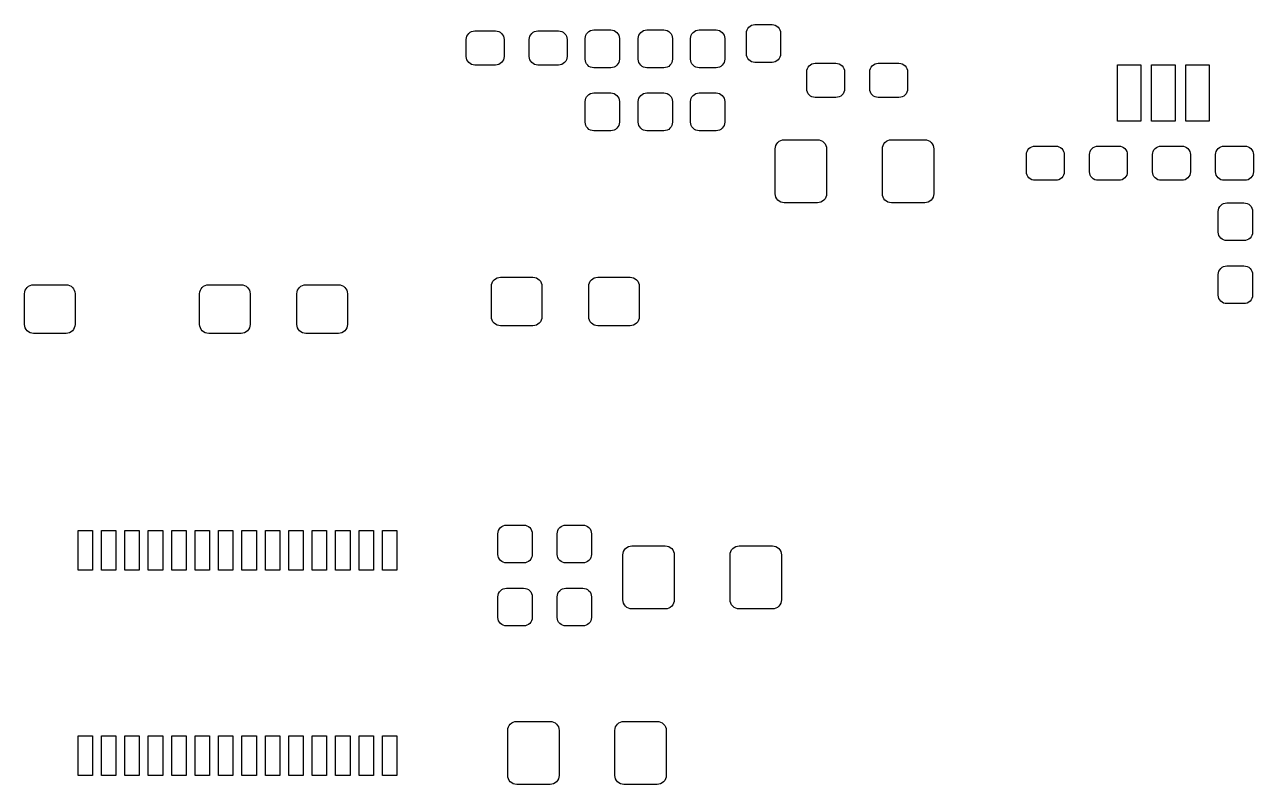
# Model space of a CAD drawing. Extents: x 52 to 207, y -131 to -36.
# Drawn here: x 171.26 to 205.37, y -129.13 to -108.03 of the extents above; entities that cross this region are included whole.
import ezdxf

# ---------------------------------------------------------------- set-up
doc = ezdxf.new("R2010")
doc.units = 0
doc.layers.add('BLACK', color=7, linetype='CONTINUOUS')

msp = doc.modelspace()

# ---------------------------------------------------------------- linework, layer by layer
at = {"layer": 'BLACK', "linetype": 'CONTINUOUS'}
for p, q in [((191.331, -108.14), (191.361, -108.104)), ((191.361, -108.104), (191.397, -108.074)), ((191.397, -108.074), (191.438, -108.052)), ((191.438, -108.052), (191.482, -108.039)), ((191.482, -108.039), (191.528, -108.034)), ((191.528, -108.034), (192.004, -108.034)), ((192.004, -108.034), (192.05, -108.039)), ((192.05, -108.039), (192.094, -108.052)), ((192.094, -108.052), (192.135, -108.074)), ((192.135, -108.074), (192.171, -108.104)), ((192.171, -108.104), (192.201, -108.14)), ((183.516, -108.447), (183.521, -108.4)), ((183.516, -108.921), (183.516, -108.447)), ((183.521, -108.4), (183.534, -108.356)), ((183.534, -108.356), (183.556, -108.315)), ((183.556, -108.315), (183.586, -108.279)), ((183.586, -108.279), (183.622, -108.249)), ((183.622, -108.249), (183.663, -108.227)), ((183.663, -108.227), (183.707, -108.214)), ((183.707, -108.214), (183.754, -108.209)), ((183.754, -108.209), (184.328, -108.209)), ((184.328, -108.209), (184.375, -108.214)), ((184.375, -108.214), (184.419, -108.227)), ((184.419, -108.227), (184.46, -108.249)), ((184.46, -108.249), (184.496, -108.279)), ((184.496, -108.279), (184.526, -108.315)), ((184.526, -108.315), (184.548, -108.356)), ((184.548, -108.356), (184.561, -108.4)), ((184.561, -108.4), (184.566, -108.447)), ((184.566, -108.447), (184.566, -108.921)), ((185.266, -108.447), (185.271, -108.4)), ((185.266, -108.921), (185.266, -108.447)), ((185.271, -108.4), (185.284, -108.356)), ((185.284, -108.356), (185.306, -108.315)), ((185.306, -108.315), (185.336, -108.279)), ((185.336, -108.279), (185.372, -108.249)), ((185.372, -108.249), (185.413, -108.227)), ((185.413, -108.227), (185.457, -108.214)), ((185.457, -108.214), (185.504, -108.209)), ((185.504, -108.209), (186.078, -108.209)), ((186.078, -108.209), (186.125, -108.214)), ((186.125, -108.214), (186.169, -108.227)), ((186.169, -108.227), (186.21, -108.249)), ((186.21, -108.249), (186.246, -108.279)), ((186.246, -108.279), (186.276, -108.315)), ((186.276, -108.315), (186.298, -108.356)), ((186.298, -108.356), (186.311, -108.4)), ((186.311, -108.4), (186.316, -108.447)), ((186.316, -108.447), (186.316, -108.921)), ((186.817, -108.421), (186.822, -108.375)), ((186.817, -108.996), (186.817, -108.421)), ((186.822, -108.375), (186.835, -108.331)), ((186.835, -108.331), (186.857, -108.29)), ((186.857, -108.29), (186.887, -108.254)), ((186.887, -108.254), (186.923, -108.224)), ((186.923, -108.224), (186.964, -108.202)), ((186.964, -108.202), (187.009, -108.189)), ((187.009, -108.189), (187.055, -108.184)), ((187.055, -108.184), (187.53, -108.184)), ((187.53, -108.184), (187.576, -108.189)), ((187.576, -108.189), (187.621, -108.202)), ((187.621, -108.202), (187.662, -108.224)), ((187.662, -108.224), (187.698, -108.254)), ((187.698, -108.254), (187.727, -108.29)), ((187.727, -108.29), (187.749, -108.331)), ((187.749, -108.331), (187.763, -108.375)), ((187.763, -108.375), (187.767, -108.421)), ((187.767, -108.421), (187.767, -108.996)), ((188.291, -108.421), (188.296, -108.375)), ((188.291, -108.996), (188.291, -108.421)), ((188.296, -108.375), (188.309, -108.331)), ((188.309, -108.331), (188.331, -108.29)), ((188.331, -108.29), (188.361, -108.254)), ((188.361, -108.254), (188.397, -108.224)), ((188.397, -108.224), (188.438, -108.202)), ((188.438, -108.202), (188.482, -108.189)), ((188.482, -108.189), (188.528, -108.184)), ((188.528, -108.184), (189.004, -108.184)), ((189.004, -108.184), (189.05, -108.189)), ((189.05, -108.189), (189.094, -108.202)), ((189.094, -108.202), (189.135, -108.224)), ((189.135, -108.224), (189.171, -108.254)), ((189.171, -108.254), (189.201, -108.29)), ((189.201, -108.29), (189.223, -108.331)), ((189.223, -108.331), (189.236, -108.375)), ((189.236, -108.375), (189.241, -108.421)), ((189.241, -108.421), (189.241, -108.996)), ((189.741, -108.421), (189.746, -108.375)), ((189.741, -108.996), (189.741, -108.421)), ((189.746, -108.375), (189.759, -108.331)), ((189.759, -108.331), (189.781, -108.29)), ((189.781, -108.29), (189.811, -108.254)), ((189.811, -108.254), (189.847, -108.224)), ((189.847, -108.224), (189.888, -108.202)), ((189.888, -108.202), (189.932, -108.189)), ((189.932, -108.189), (189.978, -108.184)), ((189.978, -108.184), (190.453, -108.184)), ((190.453, -108.184), (190.5, -108.189)), ((190.5, -108.189), (190.544, -108.202)), ((190.544, -108.202), (190.585, -108.224)), ((190.585, -108.224), (190.621, -108.254)), ((190.621, -108.254), (190.651, -108.29)), ((190.651, -108.29), (190.673, -108.331)), ((190.673, -108.331), (190.686, -108.375)), ((190.686, -108.375), (190.691, -108.421)), ((190.691, -108.421), (190.691, -108.996)), ((191.291, -108.271), (191.296, -108.225)), ((191.291, -108.846), (191.291, -108.271)), ((191.296, -108.225), (191.309, -108.181)), ((191.309, -108.181), (191.331, -108.14)), ((192.201, -108.14), (192.223, -108.181)), ((192.223, -108.181), (192.236, -108.225)), ((192.236, -108.225), (192.241, -108.271)), ((192.241, -108.271), (192.241, -108.846)), ((183.521, -108.968), (183.516, -108.921)), ((183.534, -109.012), (183.521, -108.968)), ((183.556, -109.053), (183.534, -109.012)), ((183.586, -109.089), (183.556, -109.053)), ((183.622, -109.119), (183.586, -109.089)), ((183.663, -109.141), (183.622, -109.119)), ((183.707, -109.154), (183.663, -109.141)), ((184.419, -109.141), (184.375, -109.154)), ((184.46, -109.119), (184.419, -109.141)), ((184.496, -109.089), (184.46, -109.119)), ((184.526, -109.053), (184.496, -109.089)), ((184.548, -109.012), (184.526, -109.053)), ((184.561, -108.968), (184.548, -109.012)), ((184.566, -108.921), (184.561, -108.968)), ((185.271, -108.968), (185.266, -108.921)), ((185.284, -109.012), (185.271, -108.968)), ((185.306, -109.053), (185.284, -109.012)), ((185.336, -109.089), (185.306, -109.053)), ((185.372, -109.119), (185.336, -109.089)), ((185.413, -109.141), (185.372, -109.119)), ((185.457, -109.154), (185.413, -109.141)), ((186.169, -109.141), (186.125, -109.154)), ((186.21, -109.119), (186.169, -109.141)), ((186.246, -109.089), (186.21, -109.119)), ((186.276, -109.053), (186.246, -109.089)), ((186.298, -109.012), (186.276, -109.053)), ((186.311, -108.968), (186.298, -109.012)), ((186.316, -108.921), (186.311, -108.968)), ((186.822, -109.043), (186.817, -108.996)), ((186.835, -109.087), (186.822, -109.043)), ((186.857, -109.128), (186.835, -109.087)), ((186.887, -109.164), (186.857, -109.128)), ((187.727, -109.128), (187.698, -109.164)), ((187.749, -109.087), (187.727, -109.128)), ((187.763, -109.043), (187.749, -109.087)), ((187.767, -108.996), (187.763, -109.043)), ((188.296, -109.043), (188.291, -108.996)), ((188.309, -109.087), (188.296, -109.043)), ((188.331, -109.128), (188.309, -109.087)), ((188.361, -109.164), (188.331, -109.128)), ((189.201, -109.128), (189.171, -109.164)), ((189.223, -109.087), (189.201, -109.128)), ((189.236, -109.043), (189.223, -109.087)), ((189.241, -108.996), (189.236, -109.043)), ((189.746, -109.043), (189.741, -108.996)), ((189.759, -109.087), (189.746, -109.043)), ((189.781, -109.128), (189.759, -109.087)), ((189.811, -109.164), (189.781, -109.128)), ((190.651, -109.128), (190.621, -109.164)), ((190.673, -109.087), (190.651, -109.128)), ((190.686, -109.043), (190.673, -109.087)), ((190.691, -108.996), (190.686, -109.043)), ((191.296, -108.893), (191.291, -108.846)), ((191.309, -108.937), (191.296, -108.893)), ((191.331, -108.978), (191.309, -108.937)), ((191.361, -109.014), (191.331, -108.978)), ((191.397, -109.044), (191.361, -109.014)), ((191.438, -109.066), (191.397, -109.044)), ((191.482, -109.079), (191.438, -109.066)), ((191.528, -109.084), (191.482, -109.079)), ((192.004, -109.084), (191.528, -109.084)), ((192.05, -109.079), (192.004, -109.084)), ((192.094, -109.066), (192.05, -109.079)), ((192.135, -109.044), (192.094, -109.066)), ((192.171, -109.014), (192.135, -109.044)), ((192.201, -108.978), (192.171, -109.014)), ((192.223, -108.937), (192.201, -108.978)), ((192.236, -108.893), (192.223, -108.937)), ((192.241, -108.846), (192.236, -108.893)), ((193.036, -109.179), (193.072, -109.149)), ((193.072, -109.149), (193.113, -109.127)), ((193.113, -109.127), (193.157, -109.114)), ((193.157, -109.114), (193.203, -109.109)), ((193.203, -109.109), (193.778, -109.109)), ((193.778, -109.109), (193.825, -109.114)), ((193.825, -109.114), (193.869, -109.127)), ((193.869, -109.127), (193.91, -109.149)), ((193.91, -109.149), (193.946, -109.179)), ((194.786, -109.179), (194.822, -109.149)), ((194.822, -109.149), (194.863, -109.127)), ((194.863, -109.127), (194.907, -109.114)), ((194.907, -109.114), (194.953, -109.109)), ((194.953, -109.109), (195.528, -109.109)), ((195.528, -109.109), (195.575, -109.114)), ((195.575, -109.114), (195.619, -109.127)), ((195.619, -109.127), (195.66, -109.149)), ((195.66, -109.149), (195.696, -109.179)), ((183.754, -109.159), (183.707, -109.154)), ((184.328, -109.159), (183.754, -109.159)), ((184.375, -109.154), (184.328, -109.159)), ((185.504, -109.159), (185.457, -109.154)), ((186.078, -109.159), (185.504, -109.159)), ((186.125, -109.154), (186.078, -109.159)), ((186.923, -109.194), (186.887, -109.164)), ((186.964, -109.216), (186.923, -109.194)), ((187.009, -109.229), (186.964, -109.216)), ((187.055, -109.234), (187.009, -109.229)), ((187.53, -109.234), (187.055, -109.234)), ((187.576, -109.229), (187.53, -109.234)), ((187.621, -109.216), (187.576, -109.229)), ((187.662, -109.194), (187.621, -109.216)), ((187.698, -109.164), (187.662, -109.194)), ((188.397, -109.194), (188.361, -109.164)), ((188.438, -109.216), (188.397, -109.194)), ((188.482, -109.229), (188.438, -109.216)), ((188.528, -109.234), (188.482, -109.229)), ((189.004, -109.234), (188.528, -109.234)), ((189.05, -109.229), (189.004, -109.234)), ((189.094, -109.216), (189.05, -109.229)), ((189.135, -109.194), (189.094, -109.216)), ((189.171, -109.164), (189.135, -109.194)), ((189.847, -109.194), (189.811, -109.164)), ((189.888, -109.216), (189.847, -109.194)), ((189.932, -109.229), (189.888, -109.216)), ((189.978, -109.234), (189.932, -109.229)), ((190.453, -109.234), (189.978, -109.234)), ((190.5, -109.229), (190.453, -109.234)), ((190.544, -109.216), (190.5, -109.229)), ((190.585, -109.194), (190.544, -109.216)), ((190.621, -109.164), (190.585, -109.194)), ((192.966, -109.346), (192.971, -109.3)), ((192.966, -109.822), (192.966, -109.346)), ((192.971, -109.3), (192.984, -109.256)), ((192.984, -109.256), (193.006, -109.215)), ((193.006, -109.215), (193.036, -109.179)), ((193.946, -109.179), (193.976, -109.215)), ((193.976, -109.215), (193.998, -109.256)), ((193.998, -109.256), (194.011, -109.3)), ((194.011, -109.3), (194.016, -109.346)), ((194.016, -109.346), (194.016, -109.822)), ((194.716, -109.346), (194.721, -109.3)), ((194.716, -109.822), (194.716, -109.346)), ((194.721, -109.3), (194.734, -109.256)), ((194.734, -109.256), (194.756, -109.215)), ((194.756, -109.215), (194.786, -109.179)), ((195.696, -109.179), (195.726, -109.215)), ((195.726, -109.215), (195.748, -109.256)), ((195.748, -109.256), (195.761, -109.3)), ((195.761, -109.3), (195.766, -109.346)), ((195.766, -109.346), (195.766, -109.822)), ((201.591, -110.714), (201.591, -109.154)), ((201.591, -109.154), (202.241, -109.154)), ((202.241, -109.154), (202.241, -110.714)), ((202.541, -110.714), (202.541, -109.154)), ((202.541, -109.154), (203.191, -109.154)), ((203.191, -109.154), (203.191, -110.714)), ((203.491, -110.714), (203.491, -109.154)), ((203.491, -109.154), (204.141, -109.154)), ((204.141, -109.154), (204.141, -110.714)), ((192.971, -109.868), (192.966, -109.822)), ((194.016, -109.822), (194.011, -109.868)), ((194.721, -109.868), (194.716, -109.822)), ((195.766, -109.822), (195.761, -109.868)), ((186.817, -110.171), (186.822, -110.125)), ((186.817, -110.746), (186.817, -110.171)), ((186.822, -110.125), (186.835, -110.081)), ((186.835, -110.081), (186.857, -110.04)), ((186.857, -110.04), (186.887, -110.004)), ((186.887, -110.004), (186.923, -109.974)), ((186.923, -109.974), (186.964, -109.952)), ((186.964, -109.952), (187.009, -109.939)), ((187.009, -109.939), (187.055, -109.934)), ((187.055, -109.934), (187.53, -109.934)), ((187.53, -109.934), (187.576, -109.939)), ((187.576, -109.939), (187.621, -109.952)), ((187.621, -109.952), (187.662, -109.974)), ((187.662, -109.974), (187.698, -110.004)), ((187.698, -110.004), (187.727, -110.04)), ((187.727, -110.04), (187.749, -110.081)), ((187.749, -110.081), (187.763, -110.125)), ((187.763, -110.125), (187.767, -110.171)), ((187.767, -110.171), (187.767, -110.746)), ((188.291, -110.171), (188.296, -110.125)), ((188.291, -110.746), (188.291, -110.171)), ((188.296, -110.125), (188.309, -110.081)), ((188.309, -110.081), (188.331, -110.04)), ((188.331, -110.04), (188.361, -110.004)), ((188.361, -110.004), (188.397, -109.974)), ((188.397, -109.974), (188.438, -109.952)), ((188.438, -109.952), (188.482, -109.939)), ((188.482, -109.939), (188.528, -109.934)), ((188.528, -109.934), (189.004, -109.934)), ((189.004, -109.934), (189.05, -109.939)), ((189.05, -109.939), (189.094, -109.952)), ((189.094, -109.952), (189.135, -109.974)), ((189.135, -109.974), (189.171, -110.004)), ((189.171, -110.004), (189.201, -110.04)), ((189.201, -110.04), (189.223, -110.081)), ((189.223, -110.081), (189.236, -110.125)), ((189.236, -110.125), (189.241, -110.171)), ((189.241, -110.171), (189.241, -110.746)), ((189.741, -110.171), (189.746, -110.125)), ((189.741, -110.746), (189.741, -110.171)), ((189.746, -110.125), (189.759, -110.081)), ((189.759, -110.081), (189.781, -110.04)), ((189.781, -110.04), (189.811, -110.004)), ((189.811, -110.004), (189.847, -109.974)), ((189.847, -109.974), (189.888, -109.952)), ((189.888, -109.952), (189.932, -109.939)), ((189.932, -109.939), (189.978, -109.934)), ((189.978, -109.934), (190.453, -109.934)), ((190.453, -109.934), (190.5, -109.939)), ((190.5, -109.939), (190.544, -109.952)), ((190.544, -109.952), (190.585, -109.974)), ((190.585, -109.974), (190.621, -110.004)), ((190.621, -110.004), (190.651, -110.04)), ((190.651, -110.04), (190.673, -110.081)), ((190.673, -110.081), (190.686, -110.125)), ((190.686, -110.125), (190.691, -110.171)), ((190.691, -110.171), (190.691, -110.746)), ((192.984, -109.912), (192.971, -109.868)), ((193.006, -109.953), (192.984, -109.912)), ((193.036, -109.989), (193.006, -109.953)), ((193.072, -110.019), (193.036, -109.989)), ((193.113, -110.041), (193.072, -110.019)), ((193.157, -110.054), (193.113, -110.041)), ((193.203, -110.059), (193.157, -110.054)), ((193.778, -110.059), (193.203, -110.059)), ((193.825, -110.054), (193.778, -110.059)), ((193.869, -110.041), (193.825, -110.054)), ((193.91, -110.019), (193.869, -110.041)), ((193.946, -109.989), (193.91, -110.019)), ((193.976, -109.953), (193.946, -109.989)), ((193.998, -109.912), (193.976, -109.953)), ((194.011, -109.868), (193.998, -109.912)), ((194.734, -109.912), (194.721, -109.868)), ((194.756, -109.953), (194.734, -109.912)), ((194.786, -109.989), (194.756, -109.953)), ((194.822, -110.019), (194.786, -109.989)), ((194.863, -110.041), (194.822, -110.019)), ((194.907, -110.054), (194.863, -110.041)), ((194.953, -110.059), (194.907, -110.054)), ((195.528, -110.059), (194.953, -110.059)), ((195.575, -110.054), (195.528, -110.059)), ((195.619, -110.041), (195.575, -110.054)), ((195.66, -110.019), (195.619, -110.041)), ((195.696, -109.989), (195.66, -110.019)), ((195.726, -109.953), (195.696, -109.989)), ((195.748, -109.912), (195.726, -109.953)), ((195.761, -109.868), (195.748, -109.912)), ((186.822, -110.793), (186.817, -110.746)), ((186.835, -110.837), (186.822, -110.793)), ((186.857, -110.878), (186.835, -110.837)), ((187.749, -110.837), (187.727, -110.878)), ((187.763, -110.793), (187.749, -110.837)), ((187.767, -110.746), (187.763, -110.793)), ((188.296, -110.793), (188.291, -110.746)), ((188.309, -110.837), (188.296, -110.793)), ((188.331, -110.878), (188.309, -110.837)), ((189.223, -110.837), (189.201, -110.878)), ((189.236, -110.793), (189.223, -110.837)), ((189.241, -110.746), (189.236, -110.793)), ((189.746, -110.793), (189.741, -110.746)), ((189.759, -110.837), (189.746, -110.793)), ((189.781, -110.878), (189.759, -110.837)), ((190.673, -110.837), (190.651, -110.878)), ((190.686, -110.793), (190.673, -110.837)), ((190.691, -110.746), (190.686, -110.793)), ((202.241, -110.714), (201.591, -110.714)), ((203.191, -110.714), (202.541, -110.714)), ((204.141, -110.714), (203.491, -110.714)), ((186.887, -110.914), (186.857, -110.878)), ((186.923, -110.944), (186.887, -110.914)), ((186.964, -110.966), (186.923, -110.944)), ((187.009, -110.979), (186.964, -110.966)), ((187.055, -110.984), (187.009, -110.979)), ((187.53, -110.984), (187.055, -110.984)), ((187.576, -110.979), (187.53, -110.984)), ((187.621, -110.966), (187.576, -110.979)), ((187.662, -110.944), (187.621, -110.966)), ((187.698, -110.914), (187.662, -110.944)), ((187.727, -110.878), (187.698, -110.914)), ((188.361, -110.914), (188.331, -110.878)), ((188.397, -110.944), (188.361, -110.914)), ((188.438, -110.966), (188.397, -110.944)), ((188.482, -110.979), (188.438, -110.966)), ((188.528, -110.984), (188.482, -110.979)), ((189.004, -110.984), (188.528, -110.984)), ((189.05, -110.979), (189.004, -110.984)), ((189.094, -110.966), (189.05, -110.979)), ((189.135, -110.944), (189.094, -110.966)), ((189.171, -110.914), (189.135, -110.944)), ((189.201, -110.878), (189.171, -110.914)), ((189.811, -110.914), (189.781, -110.878)), ((189.847, -110.944), (189.811, -110.914)), ((189.888, -110.966), (189.847, -110.944)), ((189.932, -110.979), (189.888, -110.966)), ((189.978, -110.984), (189.932, -110.979)), ((190.453, -110.984), (189.978, -110.984)), ((190.5, -110.979), (190.453, -110.984)), ((190.544, -110.966), (190.5, -110.979)), ((190.585, -110.944), (190.544, -110.966)), ((190.621, -110.914), (190.585, -110.944)), ((190.651, -110.878), (190.621, -110.914)), ((192.091, -111.484), (192.096, -111.435)), ((192.091, -112.734), (192.091, -111.484)), ((192.096, -111.435), (192.11, -111.388)), ((192.11, -111.388), (192.133, -111.345)), ((192.133, -111.345), (192.164, -111.307)), ((192.164, -111.307), (192.202, -111.276)), ((192.202, -111.276), (192.245, -111.253)), ((192.245, -111.253), (192.292, -111.239)), ((192.292, -111.239), (192.341, -111.234)), ((192.341, -111.234), (193.266, -111.234)), ((193.266, -111.234), (193.315, -111.239)), ((193.315, -111.239), (193.362, -111.253)), ((193.362, -111.253), (193.405, -111.276)), ((193.405, -111.276), (193.443, -111.307)), ((193.443, -111.307), (193.474, -111.345)), ((193.474, -111.345), (193.497, -111.388)), ((193.497, -111.388), (193.511, -111.435)), ((193.511, -111.435), (193.516, -111.484)), ((193.516, -111.484), (193.516, -112.734)), ((195.066, -111.484), (195.071, -111.435)), ((195.066, -112.734), (195.066, -111.484)), ((195.071, -111.435), (195.085, -111.388)), ((195.085, -111.388), (195.108, -111.345)), ((195.108, -111.345), (195.139, -111.307)), ((195.139, -111.307), (195.177, -111.276)), ((195.177, -111.276), (195.22, -111.253)), ((195.22, -111.253), (195.267, -111.239)), ((195.267, -111.239), (195.316, -111.234)), ((195.316, -111.234), (196.241, -111.234)), ((196.241, -111.234), (196.29, -111.239)), ((196.29, -111.239), (196.337, -111.253)), ((196.337, -111.253), (196.38, -111.276)), ((196.38, -111.276), (196.418, -111.307)), ((196.418, -111.307), (196.449, -111.345)), ((196.449, -111.345), (196.472, -111.388)), ((196.472, -111.388), (196.486, -111.435)), ((196.486, -111.435), (196.491, -111.484)), ((196.491, -111.484), (196.491, -112.734)), ((199.084, -111.556), (199.106, -111.515)), ((199.106, -111.515), (199.136, -111.479)), ((199.136, -111.479), (199.172, -111.449)), ((199.172, -111.449), (199.213, -111.427)), ((199.213, -111.427), (199.257, -111.414)), ((199.257, -111.414), (199.303, -111.409)), ((199.303, -111.409), (199.879, -111.409)), ((199.879, -111.409), (199.925, -111.414)), ((199.925, -111.414), (199.969, -111.427)), ((199.969, -111.427), (200.01, -111.449)), ((200.01, -111.449), (200.046, -111.479)), ((200.046, -111.479), (200.076, -111.515)), ((200.076, -111.515), (200.098, -111.556)), ((200.834, -111.556), (200.856, -111.515)), ((200.856, -111.515), (200.886, -111.479)), ((200.886, -111.479), (200.922, -111.449)), ((200.922, -111.449), (200.963, -111.427)), ((200.963, -111.427), (201.007, -111.414)), ((201.007, -111.414), (201.053, -111.409)), ((201.053, -111.409), (201.629, -111.409)), ((201.629, -111.409), (201.675, -111.414)), ((201.675, -111.414), (201.719, -111.427)), ((201.719, -111.427), (201.76, -111.449)), ((201.76, -111.449), (201.796, -111.479)), ((201.796, -111.479), (201.826, -111.515)), ((201.826, -111.515), (201.848, -111.556)), ((202.584, -111.556), (202.606, -111.515)), ((202.606, -111.515), (202.636, -111.479)), ((202.636, -111.479), (202.672, -111.449)), ((202.672, -111.449), (202.713, -111.427)), ((202.713, -111.427), (202.757, -111.414)), ((202.757, -111.414), (202.803, -111.409)), ((202.803, -111.409), (203.379, -111.409)), ((203.379, -111.409), (203.425, -111.414)), ((203.425, -111.414), (203.469, -111.427)), ((203.469, -111.427), (203.51, -111.449)), ((203.51, -111.449), (203.546, -111.479)), ((203.546, -111.479), (203.576, -111.515)), ((203.576, -111.515), (203.598, -111.556)), ((204.334, -111.556), (204.356, -111.515)), ((204.356, -111.515), (204.386, -111.479)), ((204.386, -111.479), (204.422, -111.449)), ((204.422, -111.449), (204.463, -111.427)), ((204.463, -111.427), (204.507, -111.414)), ((204.507, -111.414), (204.553, -111.409)), ((204.553, -111.409), (205.129, -111.409)), ((205.129, -111.409), (205.175, -111.414)), ((205.175, -111.414), (205.219, -111.427)), ((205.219, -111.427), (205.26, -111.449)), ((205.26, -111.449), (205.296, -111.479)), ((205.296, -111.479), (205.326, -111.515)), ((205.326, -111.515), (205.348, -111.556)), ((199.066, -111.646), (199.071, -111.6)), ((199.066, -112.121), (199.066, -111.646)), ((199.071, -111.6), (199.084, -111.556)), ((200.098, -111.556), (200.111, -111.6)), ((200.111, -111.6), (200.116, -111.646)), ((200.116, -111.646), (200.116, -112.121)), ((200.816, -111.646), (200.821, -111.6)), ((200.816, -112.121), (200.816, -111.646)), ((200.821, -111.6), (200.834, -111.556)), ((201.848, -111.556), (201.861, -111.6)), ((201.861, -111.6), (201.866, -111.646)), ((201.866, -111.646), (201.866, -112.121)), ((202.566, -111.646), (202.571, -111.6)), ((202.566, -112.121), (202.566, -111.646)), ((202.571, -111.6), (202.584, -111.556)), ((203.598, -111.556), (203.611, -111.6)), ((203.611, -111.6), (203.616, -111.646)), ((203.616, -111.646), (203.616, -112.121)), ((204.316, -111.646), (204.321, -111.6)), ((204.316, -112.121), (204.316, -111.646)), ((204.321, -111.6), (204.334, -111.556)), ((205.348, -111.556), (205.361, -111.6)), ((205.361, -111.6), (205.366, -111.646)), ((205.366, -111.646), (205.366, -112.121)), ((199.071, -112.168), (199.066, -112.121)), ((199.084, -112.212), (199.071, -112.168)), ((199.106, -112.253), (199.084, -112.212)), ((200.098, -112.212), (200.076, -112.253)), ((200.111, -112.168), (200.098, -112.212)), ((200.116, -112.121), (200.111, -112.168)), ((200.821, -112.168), (200.816, -112.121)), ((200.834, -112.212), (200.821, -112.168)), ((200.856, -112.253), (200.834, -112.212)), ((201.848, -112.212), (201.826, -112.253)), ((201.861, -112.168), (201.848, -112.212)), ((201.866, -112.121), (201.861, -112.168)), ((202.571, -112.168), (202.566, -112.121)), ((202.584, -112.212), (202.571, -112.168)), ((202.606, -112.253), (202.584, -112.212)), ((203.598, -112.212), (203.576, -112.253)), ((203.611, -112.168), (203.598, -112.212)), ((203.616, -112.121), (203.611, -112.168)), ((204.321, -112.168), (204.316, -112.121)), ((204.334, -112.212), (204.321, -112.168)), ((204.356, -112.253), (204.334, -112.212)), ((205.348, -112.212), (205.326, -112.253)), ((205.361, -112.168), (205.348, -112.212)), ((205.366, -112.121), (205.361, -112.168)), ((199.136, -112.289), (199.106, -112.253)), ((199.172, -112.319), (199.136, -112.289)), ((199.213, -112.341), (199.172, -112.319)), ((199.257, -112.354), (199.213, -112.341)), ((199.303, -112.359), (199.257, -112.354)), ((199.879, -112.359), (199.303, -112.359)), ((199.925, -112.354), (199.879, -112.359)), ((199.969, -112.341), (199.925, -112.354)), ((200.01, -112.319), (199.969, -112.341)), ((200.046, -112.289), (200.01, -112.319)), ((200.076, -112.253), (200.046, -112.289)), ((200.886, -112.289), (200.856, -112.253)), ((200.922, -112.319), (200.886, -112.289)), ((200.963, -112.341), (200.922, -112.319)), ((201.007, -112.354), (200.963, -112.341)), ((201.053, -112.359), (201.007, -112.354)), ((201.629, -112.359), (201.053, -112.359)), ((201.675, -112.354), (201.629, -112.359)), ((201.719, -112.341), (201.675, -112.354)), ((201.76, -112.319), (201.719, -112.341)), ((201.796, -112.289), (201.76, -112.319)), ((201.826, -112.253), (201.796, -112.289)), ((202.636, -112.289), (202.606, -112.253)), ((202.672, -112.319), (202.636, -112.289)), ((202.713, -112.341), (202.672, -112.319)), ((202.757, -112.354), (202.713, -112.341)), ((202.803, -112.359), (202.757, -112.354)), ((203.379, -112.359), (202.803, -112.359)), ((203.425, -112.354), (203.379, -112.359)), ((203.469, -112.341), (203.425, -112.354)), ((203.51, -112.319), (203.469, -112.341)), ((203.546, -112.289), (203.51, -112.319)), ((203.576, -112.253), (203.546, -112.289)), ((204.386, -112.289), (204.356, -112.253)), ((204.422, -112.319), (204.386, -112.289)), ((204.463, -112.341), (204.422, -112.319)), ((204.507, -112.354), (204.463, -112.341)), ((204.553, -112.359), (204.507, -112.354)), ((205.129, -112.359), (204.553, -112.359)), ((205.175, -112.354), (205.129, -112.359)), ((205.219, -112.341), (205.175, -112.354)), ((205.26, -112.319), (205.219, -112.341)), ((205.296, -112.289), (205.26, -112.319)), ((205.326, -112.253), (205.296, -112.289)), ((192.096, -112.783), (192.091, -112.734)), ((192.11, -112.83), (192.096, -112.783)), ((192.133, -112.873), (192.11, -112.83)), ((192.164, -112.911), (192.133, -112.873)), ((193.474, -112.873), (193.443, -112.911)), ((193.497, -112.83), (193.474, -112.873)), ((193.511, -112.783), (193.497, -112.83)), ((193.516, -112.734), (193.511, -112.783)), ((195.071, -112.783), (195.066, -112.734)), ((195.085, -112.83), (195.071, -112.783)), ((195.108, -112.873), (195.085, -112.83)), ((195.139, -112.911), (195.108, -112.873)), ((196.449, -112.873), (196.418, -112.911)), ((196.472, -112.83), (196.449, -112.873)), ((196.486, -112.783), (196.472, -112.83)), ((196.491, -112.734), (196.486, -112.783)), ((192.202, -112.942), (192.164, -112.911)), ((192.245, -112.965), (192.202, -112.942)), ((192.292, -112.979), (192.245, -112.965)), ((192.341, -112.984), (192.292, -112.979)), ((193.266, -112.984), (192.341, -112.984)), ((193.315, -112.979), (193.266, -112.984)), ((193.362, -112.965), (193.315, -112.979)), ((193.405, -112.942), (193.362, -112.965)), ((193.443, -112.911), (193.405, -112.942)), ((195.177, -112.942), (195.139, -112.911)), ((195.22, -112.965), (195.177, -112.942)), ((195.267, -112.979), (195.22, -112.965)), ((195.316, -112.984), (195.267, -112.979)), ((196.241, -112.984), (195.316, -112.984)), ((196.29, -112.979), (196.241, -112.984)), ((196.337, -112.965), (196.29, -112.979)), ((196.38, -112.942), (196.337, -112.965)), ((196.418, -112.911), (196.38, -112.942)), ((204.391, -113.221), (204.396, -113.175)), ((204.391, -113.796), (204.391, -113.221)), ((204.396, -113.175), (204.409, -113.131)), ((204.409, -113.131), (204.431, -113.09)), ((204.431, -113.09), (204.461, -113.054)), ((204.461, -113.054), (204.497, -113.024)), ((204.497, -113.024), (204.538, -113.002)), ((204.538, -113.002), (204.582, -112.989)), ((204.582, -112.989), (204.629, -112.984)), ((204.629, -112.984), (205.103, -112.984)), ((205.103, -112.984), (205.15, -112.989)), ((205.15, -112.989), (205.194, -113.002)), ((205.194, -113.002), (205.235, -113.024)), ((205.235, -113.024), (205.271, -113.054)), ((205.271, -113.054), (205.301, -113.09)), ((205.301, -113.09), (205.323, -113.131)), ((205.323, -113.131), (205.336, -113.175)), ((205.336, -113.175), (205.341, -113.221)), ((205.341, -113.221), (205.341, -113.796)), ((204.396, -113.843), (204.391, -113.796)), ((204.409, -113.887), (204.396, -113.843)), ((204.431, -113.928), (204.409, -113.887)), ((205.323, -113.887), (205.301, -113.928)), ((205.336, -113.843), (205.323, -113.887)), ((205.341, -113.796), (205.336, -113.843)), ((204.461, -113.964), (204.431, -113.928)), ((204.497, -113.994), (204.461, -113.964)), ((204.538, -114.016), (204.497, -113.994)), ((204.582, -114.029), (204.538, -114.016)), ((204.629, -114.034), (204.582, -114.029)), ((205.103, -114.034), (204.629, -114.034)), ((205.15, -114.029), (205.103, -114.034)), ((205.194, -114.016), (205.15, -114.029)), ((205.235, -113.994), (205.194, -114.016)), ((205.271, -113.964), (205.235, -113.994)), ((205.301, -113.928), (205.271, -113.964)), ((204.391, -114.971), (204.396, -114.925)), ((204.396, -114.925), (204.409, -114.881)), ((204.409, -114.881), (204.431, -114.84)), ((204.431, -114.84), (204.461, -114.804)), ((204.461, -114.804), (204.497, -114.774)), ((204.497, -114.774), (204.538, -114.752)), ((204.538, -114.752), (204.582, -114.739)), ((204.582, -114.739), (204.629, -114.734)), ((204.629, -114.734), (205.103, -114.734)), ((205.103, -114.734), (205.15, -114.739)), ((205.15, -114.739), (205.194, -114.752)), ((205.194, -114.752), (205.235, -114.774)), ((205.235, -114.774), (205.271, -114.804)), ((205.271, -114.804), (205.301, -114.84)), ((205.301, -114.84), (205.323, -114.881)), ((205.323, -114.881), (205.336, -114.925)), ((205.336, -114.925), (205.341, -114.971)), ((171.367, -115.301), (171.41, -115.278)), ((171.41, -115.278), (171.457, -115.264)), ((171.457, -115.264), (171.506, -115.259)), ((171.506, -115.259), (172.406, -115.259)), ((172.406, -115.259), (172.455, -115.264)), ((172.455, -115.264), (172.502, -115.278)), ((172.502, -115.278), (172.545, -115.301)), ((176.227, -115.301), (176.27, -115.278)), ((176.27, -115.278), (176.317, -115.264)), ((176.317, -115.264), (176.366, -115.259)), ((176.366, -115.259), (177.266, -115.259)), ((177.266, -115.259), (177.315, -115.264)), ((177.315, -115.264), (177.362, -115.278)), ((177.362, -115.278), (177.405, -115.301)), ((178.927, -115.301), (178.97, -115.278)), ((178.97, -115.278), (179.017, -115.264)), ((179.017, -115.264), (179.066, -115.259)), ((179.066, -115.259), (179.966, -115.259)), ((179.966, -115.259), (180.015, -115.264)), ((180.015, -115.264), (180.062, -115.278)), ((180.062, -115.278), (180.105, -115.301)), ((184.216, -115.299), (184.221, -115.25)), ((184.221, -115.25), (184.235, -115.203)), ((184.235, -115.203), (184.258, -115.16)), ((184.258, -115.16), (184.289, -115.122)), ((184.289, -115.122), (184.327, -115.091)), ((184.327, -115.091), (184.37, -115.068)), ((184.37, -115.068), (184.417, -115.054)), ((184.417, -115.054), (184.466, -115.049)), ((184.466, -115.049), (185.366, -115.049)), ((185.366, -115.049), (185.415, -115.054)), ((185.415, -115.054), (185.462, -115.068)), ((185.462, -115.068), (185.505, -115.091)), ((185.505, -115.091), (185.543, -115.122)), ((185.543, -115.122), (185.574, -115.16)), ((185.574, -115.16), (185.597, -115.203)), ((185.597, -115.203), (185.611, -115.25)), ((185.611, -115.25), (185.616, -115.299)), ((186.916, -115.299), (186.921, -115.25)), ((186.921, -115.25), (186.935, -115.203)), ((186.935, -115.203), (186.958, -115.16)), ((186.958, -115.16), (186.989, -115.122)), ((186.989, -115.122), (187.027, -115.091)), ((187.027, -115.091), (187.07, -115.068)), ((187.07, -115.068), (187.117, -115.054)), ((187.117, -115.054), (187.166, -115.049)), ((187.166, -115.049), (188.066, -115.049)), ((188.066, -115.049), (188.115, -115.054)), ((188.115, -115.054), (188.162, -115.068)), ((188.162, -115.068), (188.205, -115.091)), ((188.205, -115.091), (188.243, -115.122)), ((188.243, -115.122), (188.274, -115.16)), ((188.274, -115.16), (188.297, -115.203)), ((188.297, -115.203), (188.311, -115.25)), ((188.311, -115.25), (188.316, -115.299)), ((204.391, -115.546), (204.391, -114.971)), ((205.341, -114.971), (205.341, -115.546)), ((171.256, -115.509), (171.261, -115.46)), ((171.256, -116.359), (171.256, -115.509)), ((171.261, -115.46), (171.275, -115.413)), ((171.275, -115.413), (171.298, -115.37)), ((171.298, -115.37), (171.329, -115.332)), ((171.329, -115.332), (171.367, -115.301)), ((172.545, -115.301), (172.583, -115.332)), ((172.583, -115.332), (172.614, -115.37)), ((172.614, -115.37), (172.637, -115.413)), ((172.637, -115.413), (172.651, -115.46)), ((172.651, -115.46), (172.656, -115.509)), ((172.656, -115.509), (172.656, -116.359)), ((176.116, -115.509), (176.121, -115.46)), ((176.116, -116.359), (176.116, -115.509)), ((176.121, -115.46), (176.135, -115.413)), ((176.135, -115.413), (176.158, -115.37)), ((176.158, -115.37), (176.189, -115.332)), ((176.189, -115.332), (176.227, -115.301)), ((177.405, -115.301), (177.443, -115.332)), ((177.443, -115.332), (177.474, -115.37)), ((177.474, -115.37), (177.497, -115.413)), ((177.497, -115.413), (177.511, -115.46)), ((177.511, -115.46), (177.516, -115.509)), ((177.516, -115.509), (177.516, -116.359)), ((178.816, -115.509), (178.821, -115.46)), ((178.816, -116.359), (178.816, -115.509)), ((178.821, -115.46), (178.835, -115.413)), ((178.835, -115.413), (178.858, -115.37)), ((178.858, -115.37), (178.889, -115.332)), ((178.889, -115.332), (178.927, -115.301)), ((180.105, -115.301), (180.143, -115.332)), ((180.143, -115.332), (180.174, -115.37)), ((180.174, -115.37), (180.197, -115.413)), ((180.197, -115.413), (180.211, -115.46)), ((180.211, -115.46), (180.216, -115.509)), ((180.216, -115.509), (180.216, -116.359)), ((184.216, -116.149), (184.216, -115.299)), ((185.616, -115.299), (185.616, -116.149)), ((186.916, -116.149), (186.916, -115.299)), ((188.316, -115.299), (188.316, -116.149)), ((204.396, -115.593), (204.391, -115.546)), ((204.409, -115.637), (204.396, -115.593)), ((205.336, -115.593), (205.323, -115.637)), ((205.341, -115.546), (205.336, -115.593)), ((204.431, -115.678), (204.409, -115.637)), ((204.461, -115.714), (204.431, -115.678)), ((204.497, -115.744), (204.461, -115.714)), ((204.538, -115.766), (204.497, -115.744)), ((204.582, -115.779), (204.538, -115.766)), ((204.629, -115.784), (204.582, -115.779)), ((205.103, -115.784), (204.629, -115.784)), ((205.15, -115.779), (205.103, -115.784)), ((205.194, -115.766), (205.15, -115.779)), ((205.235, -115.744), (205.194, -115.766)), ((205.271, -115.714), (205.235, -115.744)), ((205.301, -115.678), (205.271, -115.714)), ((205.323, -115.637), (205.301, -115.678)), ((184.221, -116.198), (184.216, -116.149)), ((184.235, -116.245), (184.221, -116.198)), ((184.258, -116.288), (184.235, -116.245)), ((184.289, -116.326), (184.258, -116.288)), ((185.574, -116.288), (185.543, -116.326)), ((185.597, -116.245), (185.574, -116.288)), ((185.611, -116.198), (185.597, -116.245)), ((185.616, -116.149), (185.611, -116.198)), ((186.921, -116.198), (186.916, -116.149)), ((186.935, -116.245), (186.921, -116.198)), ((186.958, -116.288), (186.935, -116.245)), ((186.989, -116.326), (186.958, -116.288)), ((188.274, -116.288), (188.243, -116.326)), ((188.297, -116.245), (188.274, -116.288)), ((188.311, -116.198), (188.297, -116.245)), ((188.316, -116.149), (188.311, -116.198)), ((171.261, -116.408), (171.256, -116.359)), ((171.275, -116.455), (171.261, -116.408)), ((171.298, -116.498), (171.275, -116.455)), ((171.329, -116.536), (171.298, -116.498)), ((171.367, -116.567), (171.329, -116.536)), ((171.41, -116.59), (171.367, -116.567)), ((171.457, -116.604), (171.41, -116.59)), ((171.506, -116.609), (171.457, -116.604)), ((172.406, -116.609), (171.506, -116.609)), ((172.455, -116.604), (172.406, -116.609)), ((172.502, -116.59), (172.455, -116.604)), ((172.545, -116.567), (172.502, -116.59)), ((172.583, -116.536), (172.545, -116.567)), ((172.614, -116.498), (172.583, -116.536)), ((172.637, -116.455), (172.614, -116.498)), ((172.651, -116.408), (172.637, -116.455)), ((172.656, -116.359), (172.651, -116.408)), ((176.121, -116.408), (176.116, -116.359)), ((176.135, -116.455), (176.121, -116.408)), ((176.158, -116.498), (176.135, -116.455)), ((176.189, -116.536), (176.158, -116.498)), ((176.227, -116.567), (176.189, -116.536)), ((176.27, -116.59), (176.227, -116.567)), ((176.317, -116.604), (176.27, -116.59)), ((176.366, -116.609), (176.317, -116.604)), ((177.266, -116.609), (176.366, -116.609)), ((177.315, -116.604), (177.266, -116.609)), ((177.362, -116.59), (177.315, -116.604)), ((177.405, -116.567), (177.362, -116.59)), ((177.443, -116.536), (177.405, -116.567)), ((177.474, -116.498), (177.443, -116.536)), ((177.497, -116.455), (177.474, -116.498)), ((177.511, -116.408), (177.497, -116.455)), ((177.516, -116.359), (177.511, -116.408)), ((178.821, -116.408), (178.816, -116.359)), ((178.835, -116.455), (178.821, -116.408)), ((178.858, -116.498), (178.835, -116.455)), ((178.889, -116.536), (178.858, -116.498)), ((178.927, -116.567), (178.889, -116.536)), ((178.97, -116.59), (178.927, -116.567)), ((179.017, -116.604), (178.97, -116.59)), ((179.066, -116.609), (179.017, -116.604)), ((179.966, -116.609), (179.066, -116.609)), ((180.015, -116.604), (179.966, -116.609)), ((180.062, -116.59), (180.015, -116.604)), ((180.105, -116.567), (180.062, -116.59)), ((180.143, -116.536), (180.105, -116.567)), ((180.174, -116.498), (180.143, -116.536)), ((180.197, -116.455), (180.174, -116.498)), ((180.211, -116.408), (180.197, -116.455)), ((180.216, -116.359), (180.211, -116.408)), ((184.327, -116.357), (184.289, -116.326)), ((184.37, -116.38), (184.327, -116.357)), ((184.417, -116.394), (184.37, -116.38)), ((184.466, -116.399), (184.417, -116.394)), ((185.366, -116.399), (184.466, -116.399)), ((185.415, -116.394), (185.366, -116.399)), ((185.462, -116.38), (185.415, -116.394)), ((185.505, -116.357), (185.462, -116.38)), ((185.543, -116.326), (185.505, -116.357)), ((187.027, -116.357), (186.989, -116.326)), ((187.07, -116.38), (187.027, -116.357)), ((187.117, -116.394), (187.07, -116.38)), ((187.166, -116.399), (187.117, -116.394)), ((188.066, -116.399), (187.166, -116.399)), ((188.115, -116.394), (188.066, -116.399)), ((188.162, -116.38), (188.115, -116.394)), ((188.205, -116.357), (188.162, -116.38)), ((188.243, -116.326), (188.205, -116.357)), ((172.741, -123.184), (172.741, -122.084)), ((172.741, -122.084), (173.141, -122.084)), ((173.141, -122.084), (173.141, -123.184)), ((173.391, -123.184), (173.391, -122.084)), ((173.391, -122.084), (173.791, -122.084)), ((173.791, -122.084), (173.791, -123.184)), ((174.041, -123.184), (174.041, -122.084)), ((174.041, -122.084), (174.441, -122.084)), ((174.441, -122.084), (174.441, -123.184)), ((174.691, -123.184), (174.691, -122.084)), ((174.691, -122.084), (175.091, -122.084)), ((175.091, -122.084), (175.091, -123.184)), ((175.341, -123.184), (175.341, -122.084)), ((175.341, -122.084), (175.741, -122.084)), ((175.741, -122.084), (175.741, -123.184)), ((175.991, -123.184), (175.991, -122.084)), ((175.991, -122.084), (176.391, -122.084)), ((176.391, -122.084), (176.391, -123.184)), ((176.641, -123.184), (176.641, -122.084)), ((176.641, -122.084), (177.041, -122.084)), ((177.041, -122.084), (177.041, -123.184)), ((177.291, -123.184), (177.291, -122.084)), ((177.291, -122.084), (177.691, -122.084)), ((177.691, -122.084), (177.691, -123.184)), ((177.941, -123.184), (177.941, -122.084)), ((177.941, -122.084), (178.341, -122.084)), ((178.341, -122.084), (178.341, -123.184)), ((178.591, -123.184), (178.591, -122.084)), ((178.591, -122.084), (178.991, -122.084)), ((178.991, -122.084), (178.991, -123.184)), ((179.241, -123.184), (179.241, -122.084)), ((179.241, -122.084), (179.641, -122.084)), ((179.641, -122.084), (179.641, -123.184)), ((179.891, -123.184), (179.891, -122.084)), ((179.891, -122.084), (180.291, -122.084)), ((180.291, -122.084), (180.291, -123.184)), ((180.541, -123.184), (180.541, -122.084)), ((180.541, -122.084), (180.941, -122.084)), ((180.941, -122.084), (180.941, -123.184)), ((181.191, -123.184), (181.191, -122.084)), ((181.191, -122.084), (181.591, -122.084)), ((181.591, -122.084), (181.591, -123.184)), ((184.401, -122.125), (184.415, -122.081)), ((184.415, -122.081), (184.437, -122.04)), ((184.437, -122.04), (184.466, -122.004)), ((184.466, -122.004), (184.502, -121.974)), ((184.502, -121.974), (184.543, -121.952)), ((184.543, -121.952), (184.588, -121.939)), ((184.588, -121.939), (184.634, -121.934)), ((184.634, -121.934), (185.109, -121.934)), ((185.109, -121.934), (185.156, -121.939)), ((185.156, -121.939), (185.2, -121.952)), ((185.2, -121.952), (185.241, -121.974)), ((185.241, -121.974), (185.277, -122.004)), ((185.277, -122.004), (185.307, -122.04)), ((185.307, -122.04), (185.329, -122.081)), ((185.329, -122.081), (185.342, -122.125)), ((186.046, -122.125), (186.059, -122.081)), ((186.059, -122.081), (186.081, -122.04)), ((186.081, -122.04), (186.111, -122.004)), ((186.111, -122.004), (186.147, -121.974)), ((186.147, -121.974), (186.188, -121.952)), ((186.188, -121.952), (186.232, -121.939)), ((186.232, -121.939), (186.278, -121.934)), ((186.278, -121.934), (186.754, -121.934)), ((186.754, -121.934), (186.8, -121.939)), ((186.8, -121.939), (186.844, -121.952)), ((186.844, -121.952), (186.885, -121.974)), ((186.885, -121.974), (186.921, -122.004)), ((186.921, -122.004), (186.951, -122.04)), ((186.951, -122.04), (186.973, -122.081)), ((186.973, -122.081), (186.986, -122.125)), ((184.397, -122.171), (184.401, -122.125)), ((184.397, -122.746), (184.397, -122.171)), ((185.342, -122.125), (185.347, -122.171)), ((185.347, -122.171), (185.347, -122.746)), ((186.041, -122.171), (186.046, -122.125)), ((186.041, -122.746), (186.041, -122.171)), ((186.986, -122.125), (186.991, -122.171)), ((186.991, -122.171), (186.991, -122.746)), ((184.401, -122.793), (184.397, -122.746)), ((184.415, -122.837), (184.401, -122.793)), ((185.342, -122.793), (185.329, -122.837)), ((185.347, -122.746), (185.342, -122.793)), ((186.046, -122.793), (186.041, -122.746)), ((186.059, -122.837), (186.046, -122.793)), ((186.986, -122.793), (186.973, -122.837)), ((186.991, -122.746), (186.986, -122.793)), ((187.866, -122.759), (187.871, -122.71)), ((187.866, -124.009), (187.866, -122.759)), ((187.871, -122.71), (187.885, -122.663)), ((187.885, -122.663), (187.908, -122.62)), ((187.908, -122.62), (187.939, -122.582)), ((187.939, -122.582), (187.977, -122.551)), ((187.977, -122.551), (188.02, -122.528)), ((188.02, -122.528), (188.067, -122.514)), ((188.067, -122.514), (188.116, -122.509)), ((188.116, -122.509), (189.041, -122.509)), ((189.041, -122.509), (189.09, -122.514)), ((189.09, -122.514), (189.137, -122.528)), ((189.137, -122.528), (189.18, -122.551)), ((189.18, -122.551), (189.218, -122.582)), ((189.218, -122.582), (189.249, -122.62)), ((189.249, -122.62), (189.272, -122.663)), ((189.272, -122.663), (189.286, -122.71)), ((189.286, -122.71), (189.291, -122.759)), ((189.291, -122.759), (189.291, -124.009)), ((190.841, -122.759), (190.846, -122.71)), ((190.841, -124.009), (190.841, -122.759)), ((190.846, -122.71), (190.86, -122.663)), ((190.86, -122.663), (190.883, -122.62)), ((190.883, -122.62), (190.914, -122.582)), ((190.914, -122.582), (190.952, -122.551)), ((190.952, -122.551), (190.995, -122.528)), ((190.995, -122.528), (191.042, -122.514)), ((191.042, -122.514), (191.091, -122.509)), ((191.091, -122.509), (192.016, -122.509)), ((192.016, -122.509), (192.065, -122.514)), ((192.065, -122.514), (192.112, -122.528)), ((192.112, -122.528), (192.155, -122.551)), ((192.155, -122.551), (192.193, -122.582)), ((192.193, -122.582), (192.224, -122.62)), ((192.224, -122.62), (192.247, -122.663)), ((192.247, -122.663), (192.261, -122.71)), ((192.261, -122.71), (192.266, -122.759)), ((192.266, -122.759), (192.266, -124.009)), ((184.437, -122.878), (184.415, -122.837)), ((184.466, -122.914), (184.437, -122.878)), ((184.502, -122.944), (184.466, -122.914)), ((184.543, -122.966), (184.502, -122.944)), ((184.588, -122.979), (184.543, -122.966)), ((184.634, -122.984), (184.588, -122.979)), ((185.109, -122.984), (184.634, -122.984)), ((185.156, -122.979), (185.109, -122.984)), ((185.2, -122.966), (185.156, -122.979)), ((185.241, -122.944), (185.2, -122.966)), ((185.277, -122.914), (185.241, -122.944)), ((185.307, -122.878), (185.277, -122.914)), ((185.329, -122.837), (185.307, -122.878)), ((186.081, -122.878), (186.059, -122.837)), ((186.111, -122.914), (186.081, -122.878)), ((186.147, -122.944), (186.111, -122.914)), ((186.188, -122.966), (186.147, -122.944)), ((186.232, -122.979), (186.188, -122.966)), ((186.278, -122.984), (186.232, -122.979)), ((186.754, -122.984), (186.278, -122.984)), ((186.8, -122.979), (186.754, -122.984)), ((186.844, -122.966), (186.8, -122.979)), ((186.885, -122.944), (186.844, -122.966)), ((186.921, -122.914), (186.885, -122.944)), ((186.951, -122.878), (186.921, -122.914)), ((186.973, -122.837), (186.951, -122.878)), ((173.141, -123.184), (172.741, -123.184)), ((173.791, -123.184), (173.391, -123.184)), ((174.441, -123.184), (174.041, -123.184)), ((175.091, -123.184), (174.691, -123.184)), ((175.741, -123.184), (175.341, -123.184)), ((176.391, -123.184), (175.991, -123.184)), ((177.041, -123.184), (176.641, -123.184)), ((177.691, -123.184), (177.291, -123.184)), ((178.341, -123.184), (177.941, -123.184)), ((178.991, -123.184), (178.591, -123.184)), ((179.641, -123.184), (179.241, -123.184)), ((180.291, -123.184), (179.891, -123.184)), ((180.941, -123.184), (180.541, -123.184)), ((181.591, -123.184), (181.191, -123.184)), ((184.415, -123.831), (184.437, -123.79)), ((184.437, -123.79), (184.466, -123.754)), ((184.466, -123.754), (184.502, -123.724)), ((184.502, -123.724), (184.543, -123.702)), ((184.543, -123.702), (184.588, -123.689)), ((184.588, -123.689), (184.634, -123.684)), ((184.634, -123.684), (185.109, -123.684)), ((185.109, -123.684), (185.156, -123.689)), ((185.156, -123.689), (185.2, -123.702)), ((185.2, -123.702), (185.241, -123.724)), ((185.241, -123.724), (185.277, -123.754)), ((185.277, -123.754), (185.307, -123.79)), ((185.307, -123.79), (185.329, -123.831)), ((186.059, -123.831), (186.081, -123.79)), ((186.081, -123.79), (186.111, -123.754)), ((186.111, -123.754), (186.147, -123.724)), ((186.147, -123.724), (186.188, -123.702)), ((186.188, -123.702), (186.232, -123.689)), ((186.232, -123.689), (186.278, -123.684)), ((186.278, -123.684), (186.754, -123.684)), ((186.754, -123.684), (186.8, -123.689)), ((186.8, -123.689), (186.844, -123.702)), ((186.844, -123.702), (186.885, -123.724)), ((186.885, -123.724), (186.921, -123.754)), ((186.921, -123.754), (186.951, -123.79)), ((186.951, -123.79), (186.973, -123.831)), ((184.397, -123.921), (184.401, -123.875)), ((184.397, -124.496), (184.397, -123.921)), ((184.401, -123.875), (184.415, -123.831)), ((185.329, -123.831), (185.342, -123.875)), ((185.342, -123.875), (185.347, -123.921)), ((185.347, -123.921), (185.347, -124.496)), ((186.041, -123.921), (186.046, -123.875)), ((186.041, -124.496), (186.041, -123.921)), ((186.046, -123.875), (186.059, -123.831)), ((186.973, -123.831), (186.986, -123.875)), ((186.986, -123.875), (186.991, -123.921)), ((186.991, -123.921), (186.991, -124.496)), ((187.871, -124.058), (187.866, -124.009)), ((187.885, -124.105), (187.871, -124.058)), ((187.908, -124.148), (187.885, -124.105)), ((187.939, -124.186), (187.908, -124.148)), ((189.249, -124.148), (189.218, -124.186)), ((189.272, -124.105), (189.249, -124.148)), ((189.286, -124.058), (189.272, -124.105)), ((189.291, -124.009), (189.286, -124.058)), ((190.846, -124.058), (190.841, -124.009)), ((190.86, -124.105), (190.846, -124.058)), ((190.883, -124.148), (190.86, -124.105)), ((190.914, -124.186), (190.883, -124.148)), ((192.224, -124.148), (192.193, -124.186)), ((192.247, -124.105), (192.224, -124.148)), ((192.261, -124.058), (192.247, -124.105)), ((192.266, -124.009), (192.261, -124.058)), ((184.401, -124.543), (184.397, -124.496)), ((185.347, -124.496), (185.342, -124.543)), ((186.046, -124.543), (186.041, -124.496)), ((186.991, -124.496), (186.986, -124.543)), ((187.977, -124.217), (187.939, -124.186)), ((188.02, -124.24), (187.977, -124.217)), ((188.067, -124.254), (188.02, -124.24)), ((188.116, -124.259), (188.067, -124.254)), ((189.041, -124.259), (188.116, -124.259)), ((189.09, -124.254), (189.041, -124.259)), ((189.137, -124.24), (189.09, -124.254)), ((189.18, -124.217), (189.137, -124.24)), ((189.218, -124.186), (189.18, -124.217)), ((190.952, -124.217), (190.914, -124.186)), ((190.995, -124.24), (190.952, -124.217)), ((191.042, -124.254), (190.995, -124.24)), ((191.091, -124.259), (191.042, -124.254)), ((192.016, -124.259), (191.091, -124.259)), ((192.065, -124.254), (192.016, -124.259)), ((192.112, -124.24), (192.065, -124.254)), ((192.155, -124.217), (192.112, -124.24)), ((192.193, -124.186), (192.155, -124.217)), ((184.415, -124.587), (184.401, -124.543)), ((184.437, -124.628), (184.415, -124.587)), ((184.466, -124.664), (184.437, -124.628)), ((184.502, -124.694), (184.466, -124.664)), ((184.543, -124.716), (184.502, -124.694)), ((184.588, -124.729), (184.543, -124.716)), ((184.634, -124.734), (184.588, -124.729)), ((185.109, -124.734), (184.634, -124.734)), ((185.156, -124.729), (185.109, -124.734)), ((185.2, -124.716), (185.156, -124.729)), ((185.241, -124.694), (185.2, -124.716)), ((185.277, -124.664), (185.241, -124.694)), ((185.307, -124.628), (185.277, -124.664)), ((185.329, -124.587), (185.307, -124.628)), ((185.342, -124.543), (185.329, -124.587)), ((186.059, -124.587), (186.046, -124.543)), ((186.081, -124.628), (186.059, -124.587)), ((186.111, -124.664), (186.081, -124.628)), ((186.147, -124.694), (186.111, -124.664)), ((186.188, -124.716), (186.147, -124.694)), ((186.232, -124.729), (186.188, -124.716)), ((186.278, -124.734), (186.232, -124.729)), ((186.754, -124.734), (186.278, -124.734)), ((186.8, -124.729), (186.754, -124.734)), ((186.844, -124.716), (186.8, -124.729)), ((186.885, -124.694), (186.844, -124.716)), ((186.921, -124.664), (186.885, -124.694)), ((186.951, -124.628), (186.921, -124.664)), ((186.973, -124.587), (186.951, -124.628)), ((186.986, -124.543), (186.973, -124.587)), ((184.671, -127.585), (184.685, -127.538)), ((184.685, -127.538), (184.708, -127.495)), ((184.708, -127.495), (184.739, -127.457)), ((184.739, -127.457), (184.777, -127.426)), ((184.777, -127.426), (184.82, -127.403)), ((184.82, -127.403), (184.867, -127.389)), ((184.867, -127.389), (184.916, -127.384)), ((184.916, -127.384), (185.841, -127.384)), ((185.841, -127.384), (185.89, -127.389)), ((185.89, -127.389), (185.937, -127.403)), ((185.937, -127.403), (185.98, -127.426)), ((185.98, -127.426), (186.018, -127.457)), ((186.018, -127.457), (186.049, -127.495)), ((186.049, -127.495), (186.072, -127.538)), ((186.072, -127.538), (186.086, -127.585)), ((187.646, -127.585), (187.66, -127.538)), ((187.66, -127.538), (187.683, -127.495)), ((187.683, -127.495), (187.714, -127.457)), ((187.714, -127.457), (187.752, -127.426)), ((187.752, -127.426), (187.795, -127.403)), ((187.795, -127.403), (187.842, -127.389)), ((187.842, -127.389), (187.891, -127.384)), ((187.891, -127.384), (188.816, -127.384)), ((188.816, -127.384), (188.865, -127.389)), ((188.865, -127.389), (188.912, -127.403)), ((188.912, -127.403), (188.955, -127.426)), ((188.955, -127.426), (188.993, -127.457)), ((188.993, -127.457), (189.024, -127.495)), ((189.024, -127.495), (189.047, -127.538)), ((189.047, -127.538), (189.061, -127.585)), ((172.741, -128.884), (172.741, -127.784)), ((172.741, -127.784), (173.141, -127.784)), ((173.141, -127.784), (173.141, -128.884)), ((173.391, -128.884), (173.391, -127.784)), ((173.391, -127.784), (173.791, -127.784)), ((173.791, -127.784), (173.791, -128.884)), ((174.041, -128.884), (174.041, -127.784)), ((174.041, -127.784), (174.441, -127.784)), ((174.441, -127.784), (174.441, -128.884)), ((174.691, -128.884), (174.691, -127.784)), ((174.691, -127.784), (175.091, -127.784)), ((175.091, -127.784), (175.091, -128.884)), ((175.341, -128.884), (175.341, -127.784)), ((175.341, -127.784), (175.741, -127.784)), ((175.741, -127.784), (175.741, -128.884)), ((175.991, -128.884), (175.991, -127.784)), ((175.991, -127.784), (176.391, -127.784)), ((176.391, -127.784), (176.391, -128.884)), ((176.641, -128.884), (176.641, -127.784)), ((176.641, -127.784), (177.041, -127.784)), ((177.041, -127.784), (177.041, -128.884)), ((177.291, -128.884), (177.291, -127.784)), ((177.291, -127.784), (177.691, -127.784)), ((177.691, -127.784), (177.691, -128.884)), ((177.941, -128.884), (177.941, -127.784)), ((177.941, -127.784), (178.341, -127.784)), ((178.341, -127.784), (178.341, -128.884)), ((178.591, -128.884), (178.591, -127.784)), ((178.591, -127.784), (178.991, -127.784)), ((178.991, -127.784), (178.991, -128.884)), ((179.241, -128.884), (179.241, -127.784)), ((179.241, -127.784), (179.641, -127.784)), ((179.641, -127.784), (179.641, -128.884)), ((179.891, -128.884), (179.891, -127.784)), ((179.891, -127.784), (180.291, -127.784)), ((180.291, -127.784), (180.291, -128.884)), ((180.541, -128.884), (180.541, -127.784)), ((180.541, -127.784), (180.941, -127.784)), ((180.941, -127.784), (180.941, -128.884)), ((181.191, -128.884), (181.191, -127.784)), ((181.191, -127.784), (181.591, -127.784)), ((181.591, -127.784), (181.591, -128.884)), ((184.666, -127.634), (184.671, -127.585)), ((184.666, -128.884), (184.666, -127.634)), ((186.086, -127.585), (186.091, -127.634)), ((186.091, -127.634), (186.091, -128.884)), ((187.641, -127.634), (187.646, -127.585)), ((187.641, -128.884), (187.641, -127.634)), ((189.061, -127.585), (189.066, -127.634)), ((189.066, -127.634), (189.066, -128.884)), ((173.141, -128.884), (172.741, -128.884)), ((173.791, -128.884), (173.391, -128.884)), ((174.441, -128.884), (174.041, -128.884)), ((175.091, -128.884), (174.691, -128.884)), ((175.741, -128.884), (175.341, -128.884)), ((176.391, -128.884), (175.991, -128.884)), ((177.041, -128.884), (176.641, -128.884)), ((177.691, -128.884), (177.291, -128.884)), ((178.341, -128.884), (177.941, -128.884)), ((178.991, -128.884), (178.591, -128.884)), ((179.641, -128.884), (179.241, -128.884)), ((180.291, -128.884), (179.891, -128.884)), ((180.941, -128.884), (180.541, -128.884)), ((181.591, -128.884), (181.191, -128.884)), ((184.671, -128.933), (184.666, -128.884)), ((184.685, -128.98), (184.671, -128.933)), ((186.086, -128.933), (186.072, -128.98)), ((186.091, -128.884), (186.086, -128.933)), ((187.646, -128.933), (187.641, -128.884)), ((187.66, -128.98), (187.646, -128.933)), ((189.061, -128.933), (189.047, -128.98)), ((189.066, -128.884), (189.061, -128.933)), ((184.708, -129.023), (184.685, -128.98)), ((184.739, -129.061), (184.708, -129.023)), ((184.777, -129.092), (184.739, -129.061)), ((184.82, -129.115), (184.777, -129.092)), ((184.867, -129.129), (184.82, -129.115)), ((184.916, -129.134), (184.867, -129.129)), ((185.841, -129.134), (184.916, -129.134)), ((185.89, -129.129), (185.841, -129.134)), ((185.937, -129.115), (185.89, -129.129)), ((185.98, -129.092), (185.937, -129.115)), ((186.018, -129.061), (185.98, -129.092)), ((186.049, -129.023), (186.018, -129.061)), ((186.072, -128.98), (186.049, -129.023)), ((187.683, -129.023), (187.66, -128.98)), ((187.714, -129.061), (187.683, -129.023)), ((187.752, -129.092), (187.714, -129.061)), ((187.795, -129.115), (187.752, -129.092)), ((187.842, -129.129), (187.795, -129.115)), ((187.891, -129.134), (187.842, -129.129)), ((188.816, -129.134), (187.891, -129.134)), ((188.865, -129.129), (188.816, -129.134)), ((188.912, -129.115), (188.865, -129.129)), ((188.955, -129.092), (188.912, -129.115)), ((188.993, -129.061), (188.955, -129.092)), ((189.024, -129.023), (188.993, -129.061)), ((189.047, -128.98), (189.024, -129.023))]:
    msp.add_line(p, q, dxfattribs=at)

doc.saveas('drawing.dxf')
